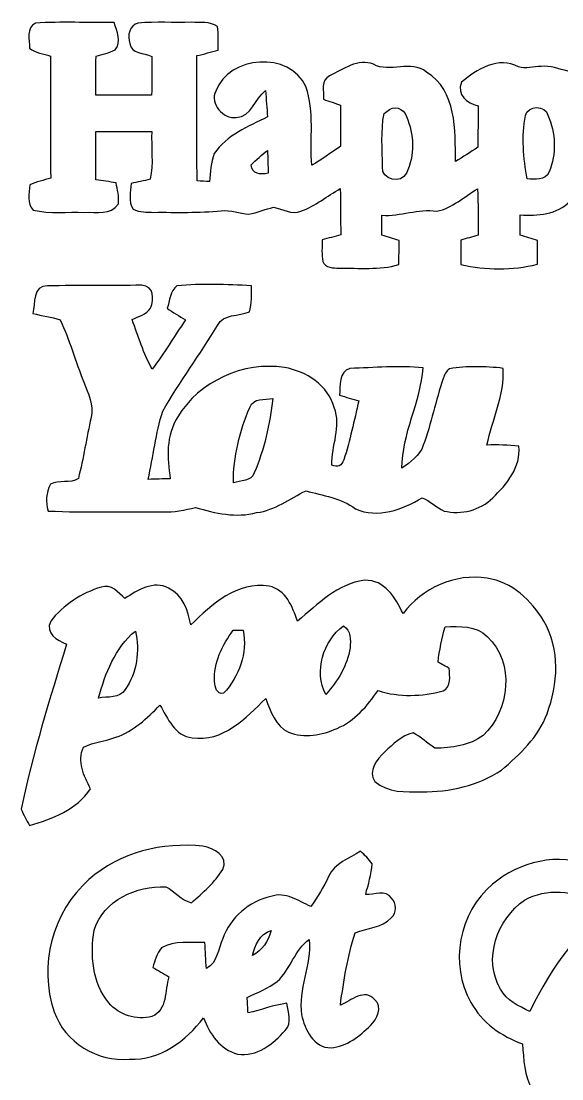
# Model space of a CAD drawing. Header units: centimetres. Extents: x -8.1 to 8.2, y -13.4 to 13.3.
# Drawn here: x -8.09 to -3.45, y 4.25 to 13.32 of the extents above; entities that cross this region are included whole.
import ezdxf

# ---------------------------------------------------------------- set-up
doc = ezdxf.new("R2010")
doc.units = ezdxf.units.CM
doc.header["$MEASUREMENT"] = 0
doc.layers.add('Camada 1', color=7, linetype='Continuous')

msp = doc.modelspace()

# ---------------------------------------------------------------- linework, layer by layer
at = {"layer": 'Camada 1', "color": 156}
for points, knots in [([(-8.01863, 13.09193), (-8.02181, 13.16495), (-8.04932, 13.26444), (-7.96924, 13.30606), (-7.96924, 13.30606), (-7.74488, 13.32264), (-7.5191, 13.30854), (-7.29438, 13.3117), (-7.29438, 13.3117), (-7.27075, 13.23586), (-7.22524, 13.14731), (-7.28627, 13.07641), (-7.28627, 13.07641), (-7.33812, 13.05171), (-7.39422, 13.03867), (-7.44889, 13.02314), (-7.44889, 13.02314), (-7.45137, 12.91166), (-7.45101, 12.80018), (-7.45031, 12.6887), (-7.45031, 12.6887), (-7.29085, 12.68906), (-7.13139, 12.68941), (-6.97194, 12.68835), (-6.97194, 12.68835), (-6.97159, 12.79948), (-6.97123, 12.9106), (-6.97159, 13.02173), (-6.97159, 13.02173), (-7.03579, 13.05207), (-7.14869, 13.04325), (-7.15926, 13.1325), (-7.15926, 13.1325), (-7.18397, 13.19742), (-7.16209, 13.28913), (-7.08766, 13.30783), (-7.08766, 13.30783), (-6.93561, 13.32018), (-6.78285, 13.30959), (-6.63046, 13.31382), (-6.63046, 13.31382), (-6.55567, 13.31101), (-6.47242, 13.3237), (-6.40785, 13.27643), (-6.40785, 13.27643), (-6.39726, 13.21011), (-6.40079, 13.14238), (-6.40079, 13.0757), (-6.40079, 13.0757), (-6.46219, 13.05841), (-6.52356, 13.04219), (-6.58529, 13.02773), (-6.58529, 13.02773), (-6.58176, 12.66965), (-6.58707, 12.31123), (-6.58176, 11.95317), (-6.58176, 11.95317), (-6.54614, 11.95105), (-6.5105, 11.94928), (-6.47488, 11.94716), (-6.47488, 11.94716), (-6.4664, 12.0276), (-6.4657, 12.11121), (-6.43431, 12.18706), (-6.43431, 12.18706), (-6.32953, 12.34828), (-6.14186, 12.41848), (-5.97746, 12.50244), (-5.97746, 12.50244), (-5.98311, 12.57758), (-5.9884, 12.65307), (-5.99617, 12.72822), (-5.99617, 12.72822), (-6.08507, 12.65802), (-6.1154, 12.50173), (-6.24628, 12.49785), (-6.24628, 12.49785), (-6.35881, 12.47916), (-6.47452, 12.61779), (-6.42267, 12.72398), (-6.42267, 12.72398), (-6.30872, 13.02914), (-5.7866, 13.06971), (-5.64868, 12.76173), (-5.64868, 12.76173), (-5.57142, 12.54583), (-5.61764, 12.31123), (-5.59717, 12.08722), (-5.59717, 12.08722), (-5.5132, 12.13696), (-5.43382, 12.19446), (-5.35235, 12.24844), (-5.35235, 12.24844), (-5.35128, 12.36662), (-5.35199, 12.4848), (-5.35057, 12.60298), (-5.35057, 12.60298), (-5.39962, 12.61921), (-5.44865, 12.63614), (-5.49768, 12.65307), (-5.49768, 12.65307), (-5.49275, 12.7208), (-5.5245, 12.81958), (-5.44476, 12.85416), (-5.44476, 12.85416), (-5.33082, 12.91025), (-5.19994, 13.00762), (-5.06871, 12.95364), (-5.06871, 12.95364), (-4.92583, 12.87568), (-4.74802, 12.99703), (-4.61362, 12.88661), (-4.61362, 12.88661), (-4.35609, 12.7261), (-4.36527, 12.38673), (-4.36633, 12.12038), (-4.36633, 12.12038), (-4.30035, 12.15812), (-4.2365, 12.19941), (-4.17405, 12.2428), (-4.17405, 12.2428), (-4.17125, 12.36097), (-4.17194, 12.47916), (-4.17194, 12.59733), (-4.17194, 12.59733), (-4.26685, 12.6185), (-4.35715, 12.69294), (-4.31341, 12.79948), (-4.31341, 12.79948), (-4.18782, 12.91166), (-3.99204, 13.02526), (-3.82588, 12.93177), (-3.82588, 12.93177), (-3.76307, 12.90954), (-3.69569, 12.936), (-3.63078, 12.93529), (-3.63078, 12.93529), (-3.55106, 12.94588), (-3.47661, 12.91025), (-3.40006, 12.89579), (-3.40006, 12.89579), (-3.34963, 12.93565), (-3.31716, 13.01255), (-3.24272, 13.00797), (-3.24272, 13.00797), (-3.08363, 13.01467), (-2.92276, 13.01855), (-2.76542, 12.98927), (-2.76542, 12.98927), (-2.76401, 12.92365), (-2.75731, 12.85733), (-2.76613, 12.79207), (-2.76613, 12.79207), (-2.79964, 12.75679), (-2.8381, 12.72681), (-2.87479, 12.69505), (-2.87479, 12.69505), (-2.84444, 12.56629), (-2.79188, 12.44353), (-2.71463, 12.33557), (-2.71463, 12.33557), (-2.67194, 12.45234), (-2.62042, 12.56876), (-2.60738, 12.6933), (-2.60738, 12.6933), (-2.63031, 12.78678), (-2.71426, 12.90884), (-2.62466, 12.99033), (-2.62466, 12.99033), (-2.47755, 13.02561), (-2.31951, 13.01962), (-2.17134, 12.9928), (-2.17134, 12.9928), (-2.1343, 12.94024), (-2.13959, 12.87391), (-2.13184, 12.81288), (-2.13184, 12.81288), (-2.18439, 12.76385), (-2.25812, 12.72822), (-2.2807, 12.65484), (-2.2807, 12.65484), (-2.39501, 12.33699), (-2.48742, 12.01208), (-2.5982, 11.69281), (-2.5982, 11.69281), (-2.64724, 11.50302), (-2.74038, 11.29629), (-2.94075, 11.22856), (-2.94075, 11.22856), (-3.07374, 11.16329), (-3.30941, 11.22291), (-3.31082, 11.39754), (-3.31082, 11.39754), (-3.32176, 11.48115), (-3.26743, 11.56405), (-3.18628, 11.58627), (-3.18628, 11.58627), (-3.11009, 11.59898), (-3.03354, 11.58063), (-2.95733, 11.57464), (-2.95733, 11.57464), (-2.93441, 11.65683), (-2.87231, 11.74502), (-2.91465, 11.83111), (-2.91465, 11.83111), (-2.98238, 11.9835), (-3.06351, 12.1299), (-3.15419, 12.27032), (-3.15419, 12.27032), (-3.20111, 12.09569), (-3.23497, 11.90025), (-3.38242, 11.77783), (-3.38242, 11.77783), (-3.49496, 11.666), (-3.65972, 11.65013), (-3.81, 11.66177), (-3.81, 11.66177), (-3.80965, 11.60321), (-3.80929, 11.54465), (-3.80929, 11.48608), (-3.80929, 11.48608), (-3.7599, 11.47197), (-3.71052, 11.45681), (-3.66112, 11.44164), (-3.66112, 11.44164), (-3.66148, 11.37355), (-3.66218, 11.30546), (-3.66289, 11.23738), (-3.66289, 11.23738), (-3.87597, 11.18517), (-4.10527, 11.18729), (-4.31906, 11.23526), (-4.31906, 11.23526), (-4.32118, 11.30511), (-4.32118, 11.37496), (-4.3194, 11.44481), (-4.3194, 11.44481), (-4.27002, 11.45893), (-4.22063, 11.47303), (-4.17054, 11.48608), (-4.17054, 11.48608), (-4.17125, 11.61944), (-4.16947, 11.75314), (-4.17547, 11.88613), (-4.17547, 11.88613), (-4.28941, 11.81911), (-4.39313, 11.71892), (-4.52578, 11.69281), (-4.52578, 11.69281), (-4.68524, 11.71963), (-4.83693, 11.6466), (-4.99638, 11.65824), (-4.99638, 11.65824), (-4.99604, 11.60144), (-4.99604, 11.545), (-4.99638, 11.4882), (-4.99638, 11.4882), (-4.94736, 11.47339), (-4.89795, 11.45786), (-4.84893, 11.44198), (-4.84893, 11.44198), (-4.84857, 11.37284), (-4.84964, 11.3037), (-4.8521, 11.23456), (-4.8521, 11.23456), (-5.0186, 11.18729), (-5.19289, 11.20562), (-5.36363, 11.20422), (-5.36363, 11.20422), (-5.41267, 11.20562), (-5.48323, 11.20598), (-5.50298, 11.26207), (-5.50298, 11.26207), (-5.51532, 11.32275), (-5.50932, 11.38519), (-5.50862, 11.44658), (-5.50862, 11.44658), (-5.4557, 11.46139), (-5.40244, 11.47621), (-5.34916, 11.49032), (-5.34916, 11.49032), (-5.35164, 11.62261), (-5.35128, 11.75455), (-5.35374, 11.88684), (-5.35374, 11.88684), (-5.46593, 11.82193), (-5.5693, 11.73973), (-5.69066, 11.69246), (-5.69066, 11.69246), (-5.77037, 11.66106), (-5.84799, 11.71292), (-5.92561, 11.72668), (-5.92561, 11.72668), (-5.99792, 11.71222), (-6.06531, 11.67906), (-6.13833, 11.66777), (-6.13833, 11.66777), (-6.2177, 11.67341), (-6.29425, 11.70552), (-6.37433, 11.69705), (-6.37433, 11.69705), (-6.56624, 11.67659), (-6.75957, 11.68505), (-6.95218, 11.68329), (-6.95218, 11.68329), (-7.0118, 11.68611), (-7.07636, 11.68118), (-7.13034, 11.71151), (-7.13034, 11.71151), (-7.17479, 11.77712), (-7.15222, 11.85826), (-7.14833, 11.93129), (-7.14833, 11.93129), (-7.094, 11.94293), (-7.03896, 11.95317), (-6.98534, 11.96833), (-6.98534, 11.96833), (-6.95466, 12.10098), (-6.97723, 12.24033), (-6.97159, 12.3758), (-6.97159, 12.3758), (-7.13139, 12.37615), (-7.29085, 12.37615), (-7.45067, 12.37615), (-7.45067, 12.37615), (-7.45137, 12.23821), (-7.45101, 12.10027), (-7.45031, 11.96199), (-7.45031, 11.96199), (-7.39281, 11.95351), (-7.33495, 11.94576), (-7.27709, 11.93729), (-7.27709, 11.93729), (-7.26651, 11.87731), (-7.24992, 11.81664), (-7.25735, 11.75526), (-7.25735, 11.75526), (-7.32084, 11.65506), (-7.44855, 11.68893), (-7.54732, 11.68293), (-7.54732, 11.68293), (-7.69408, 11.69), (-7.84436, 11.66671), (-7.98794, 11.70305), (-7.98794, 11.70305), (-8.04474, 11.76055), (-8.02111, 11.84733), (-8.01793, 11.91894), (-8.01793, 11.91894), (-7.96113, 11.94716), (-7.89834, 11.95916), (-7.83766, 11.97574), (-7.83766, 11.97574), (-7.84331, 12.32534), (-7.84014, 12.6746), (-7.83978, 13.02419), (-7.83978, 13.02419), (-7.90046, 13.04254), (-7.96854, 13.05065), (-8.01863, 13.09193)], [0, 0, 0, 0, 0.010989, 0.010989, 0.010989, 0.010989, 0.021978, 0.021978, 0.021978, 0.021978, 0.032967, 0.032967, 0.032967, 0.032967, 0.043956, 0.043956, 0.043956, 0.043956, 0.0549451, 0.0549451, 0.0549451, 0.0549451, 0.0659341, 0.0659341, 0.0659341, 0.0659341, 0.0769231, 0.0769231, 0.0769231, 0.0769231, 0.0879121, 0.0879121, 0.0879121, 0.0879121, 0.0989011, 0.0989011, 0.0989011, 0.0989011, 0.1098901, 0.1098901, 0.1098901, 0.1098901, 0.1208791, 0.1208791, 0.1208791, 0.1208791, 0.1318681, 0.1318681, 0.1318681, 0.1318681, 0.1428571, 0.1428571, 0.1428571, 0.1428571, 0.1538462, 0.1538462, 0.1538462, 0.1538462, 0.1648352, 0.1648352, 0.1648352, 0.1648352, 0.1758242, 0.1758242, 0.1758242, 0.1758242, 0.1868132, 0.1868132, 0.1868132, 0.1868132, 0.1978022, 0.1978022, 0.1978022, 0.1978022, 0.2087912, 0.2087912, 0.2087912, 0.2087912, 0.2197802, 0.2197802, 0.2197802, 0.2197802, 0.2307692, 0.2307692, 0.2307692, 0.2307692, 0.2417582, 0.2417582, 0.2417582, 0.2417582, 0.2527473, 0.2527473, 0.2527473, 0.2527473, 0.2637363, 0.2637363, 0.2637363, 0.2637363, 0.2747253, 0.2747253, 0.2747253, 0.2747253, 0.2857143, 0.2857143, 0.2857143, 0.2857143, 0.2967033, 0.2967033, 0.2967033, 0.2967033, 0.3076923, 0.3076923, 0.3076923, 0.3076923, 0.3186813, 0.3186813, 0.3186813, 0.3186813, 0.3296703, 0.3296703, 0.3296703, 0.3296703, 0.3406593, 0.3406593, 0.3406593, 0.3406593, 0.3516484, 0.3516484, 0.3516484, 0.3516484, 0.3626374, 0.3626374, 0.3626374, 0.3626374, 0.3736264, 0.3736264, 0.3736264, 0.3736264, 0.3846154, 0.3846154, 0.3846154, 0.3846154, 0.3956044, 0.3956044, 0.3956044, 0.3956044, 0.4065934, 0.4065934, 0.4065934, 0.4065934, 0.4175824, 0.4175824, 0.4175824, 0.4175824, 0.4285714, 0.4285714, 0.4285714, 0.4285714, 0.4395604, 0.4395604, 0.4395604, 0.4395604, 0.4505495, 0.4505495, 0.4505495, 0.4505495, 0.4615385, 0.4615385, 0.4615385, 0.4615385, 0.4725275, 0.4725275, 0.4725275, 0.4725275, 0.4835165, 0.4835165, 0.4835165, 0.4835165, 0.4945055, 0.4945055, 0.4945055, 0.4945055, 0.5054945, 0.5054945, 0.5054945, 0.5054945, 0.5164835, 0.5164835, 0.5164835, 0.5164835, 0.5274725, 0.5274725, 0.5274725, 0.5274725, 0.5384615, 0.5384615, 0.5384615, 0.5384615, 0.5494505, 0.5494505, 0.5494505, 0.5494505, 0.5604396, 0.5604396, 0.5604396, 0.5604396, 0.5714286, 0.5714286, 0.5714286, 0.5714286, 0.5824176, 0.5824176, 0.5824176, 0.5824176, 0.5934066, 0.5934066, 0.5934066, 0.5934066, 0.6043956, 0.6043956, 0.6043956, 0.6043956, 0.6153846, 0.6153846, 0.6153846, 0.6153846, 0.6263736, 0.6263736, 0.6263736, 0.6263736, 0.6373626, 0.6373626, 0.6373626, 0.6373626, 0.6483516, 0.6483516, 0.6483516, 0.6483516, 0.6593407, 0.6593407, 0.6593407, 0.6593407, 0.6703297, 0.6703297, 0.6703297, 0.6703297, 0.6813187, 0.6813187, 0.6813187, 0.6813187, 0.6923077, 0.6923077, 0.6923077, 0.6923077, 0.7032967, 0.7032967, 0.7032967, 0.7032967, 0.7142857, 0.7142857, 0.7142857, 0.7142857, 0.7252747, 0.7252747, 0.7252747, 0.7252747, 0.7362637, 0.7362637, 0.7362637, 0.7362637, 0.7472527, 0.7472527, 0.7472527, 0.7472527, 0.7582418, 0.7582418, 0.7582418, 0.7582418, 0.7692308, 0.7692308, 0.7692308, 0.7692308, 0.7802198, 0.7802198, 0.7802198, 0.7802198, 0.7912088, 0.7912088, 0.7912088, 0.7912088, 0.8021978, 0.8021978, 0.8021978, 0.8021978, 0.8131868, 0.8131868, 0.8131868, 0.8131868, 0.8241758, 0.8241758, 0.8241758, 0.8241758, 0.8351648, 0.8351648, 0.8351648, 0.8351648, 0.8461538, 0.8461538, 0.8461538, 0.8461538, 0.8571429, 0.8571429, 0.8571429, 0.8571429, 0.8681319, 0.8681319, 0.8681319, 0.8681319, 0.8791209, 0.8791209, 0.8791209, 0.8791209, 0.8901099, 0.8901099, 0.8901099, 0.8901099, 0.9010989, 0.9010989, 0.9010989, 0.9010989, 0.9120879, 0.9120879, 0.9120879, 0.9120879, 0.9230769, 0.9230769, 0.9230769, 0.9230769, 0.9340659, 0.9340659, 0.9340659, 0.9340659, 0.9450549, 0.9450549, 0.9450549, 0.9450549, 0.956044, 0.956044, 0.956044, 0.956044, 0.967033, 0.967033, 0.967033, 0.967033, 0.978022, 0.978022, 0.978022, 0.978022, 1, 1, 1, 1]), ([(-4.95477, 12.54901), (-4.95477, 12.54901), (-4.95477, 12.54901), (-4.95477, 12.54901), (-4.95477, 12.54901), (-4.95477, 12.54901), (-4.97804, 12.53137), (-4.97804, 12.53137), (-4.97804, 12.53137), (-5.00803, 12.38144), (-4.99109, 12.22551), (-4.99039, 12.07311), (-4.99039, 12.07311), (-5.00732, 11.96199), (-4.82528, 11.92035), (-4.78683, 12.02055), (-4.78683, 12.02055), (-4.71204, 12.168), (-4.72157, 12.35533), (-4.78542, 12.50491), (-4.78542, 12.50491), (-4.80871, 12.57829), (-4.89973, 12.60792), (-4.95477, 12.54901)], [0, 0, 0, 0, 0.1428571, 0.1428571, 0.1428571, 0.1428571, 0.2857143, 0.2857143, 0.2857143, 0.2857143, 0.4285714, 0.4285714, 0.4285714, 0.4285714, 0.5714286, 0.5714286, 0.5714286, 0.5714286, 0.7142857, 0.7142857, 0.7142857, 0.7142857, 1, 1, 1, 1]), ([(-3.76449, 12.51373), (-3.76449, 12.51373), (-3.76449, 12.51373), (-3.76449, 12.51373), (-3.76449, 12.51373), (-3.79976, 12.33451), (-3.78142, 12.14825), (-3.75143, 11.96939), (-3.75143, 11.96939), (-3.68299, 11.97081), (-3.5955, 11.95351), (-3.56129, 12.03113), (-3.56129, 12.03113), (-3.49778, 12.18318), (-3.50378, 12.36698), (-3.57328, 12.51655), (-3.57328, 12.51655), (-3.58985, 12.60615), (-3.74896, 12.60157), (-3.76449, 12.51373)], [0, 0, 0, 0, 0.1666667, 0.1666667, 0.1666667, 0.1666667, 0.3333333, 0.3333333, 0.3333333, 0.3333333, 0.5, 0.5, 0.5, 0.5, 0.6666667, 0.6666667, 0.6666667, 0.6666667, 1, 1, 1, 1]), ([(-6.11857, 12.09075), (-6.11857, 12.09075), (-6.11857, 12.09075), (-6.11857, 12.09075), (-6.11857, 12.09075), (-6.11082, 12.0089), (-6.03849, 12.00608), (-5.97358, 12.01807), (-5.97358, 12.01807), (-5.97322, 12.08369), (-5.975, 12.14966), (-5.97923, 12.21528), (-5.97923, 12.21528), (-6.02684, 12.17507), (-6.07554, 12.1359), (-6.11857, 12.09075)], [0, 0, 0, 0, 0.2, 0.2, 0.2, 0.2, 0.4, 0.4, 0.4, 0.4, 0.6, 0.6, 0.6, 0.6, 1, 1, 1, 1]), ([(-6.75464, 11.05358), (-6.54227, 11.07263), (-6.32741, 11.06628), (-6.1147, 11.05217), (-6.1147, 11.05217), (-6.11433, 10.97773), (-6.11222, 10.90189), (-6.13233, 10.82921), (-6.13233, 10.82921), (-6.2244, 10.78934), (-6.35706, 10.81617), (-6.40785, 10.71209), (-6.40785, 10.71209), (-6.5592, 10.46373), (-6.73099, 10.22772), (-6.87704, 9.97655), (-6.87704, 9.97655), (-6.93666, 9.78675), (-6.95995, 9.58673), (-7.00122, 9.392), (-7.00122, 9.392), (-6.93807, 9.39376), (-6.87528, 9.39587), (-6.81214, 9.39765), (-6.81214, 9.39765), (-6.84106, 9.57544), (-6.84988, 9.76982), (-6.74863, 9.92786), (-6.74863, 9.92786), (-6.56519, 10.23302), (-6.18489, 10.40623), (-5.83352, 10.35226), (-5.83352, 10.35226), (-5.64656, 10.31875), (-5.45818, 10.20022), (-5.40526, 10.00794), (-5.40526, 10.00794), (-5.34246, 9.84497), (-5.42924, 9.68021), (-5.42748, 9.51547), (-5.42748, 9.51547), (-5.37457, 9.49289), (-5.34, 9.50736), (-5.32377, 9.55886), (-5.32377, 9.55886), (-5.26944, 9.72466), (-5.23592, 9.89647), (-5.19394, 10.06581), (-5.19394, 10.06581), (-5.24932, 10.08168), (-5.30506, 10.09791), (-5.3601, 10.11413), (-5.3601, 10.11413), (-5.3541, 10.1928), (-5.36645, 10.3191), (-5.2712, 10.3445), (-5.2712, 10.3445), (-5.06201, 10.35049), (-4.85174, 10.36919), (-4.64255, 10.34979), (-4.64255, 10.34979), (-4.66407, 10.05451), (-4.82494, 9.785), (-4.82423, 9.4876), (-4.82423, 9.4876), (-4.75297, 9.54193), (-4.67077, 9.59484), (-4.64185, 9.6848), (-4.64185, 9.6848), (-4.57341, 9.87248), (-4.53495, 10.06933), (-4.4704, 10.25842), (-4.4704, 10.25842), (-4.46122, 10.29123), (-4.44358, 10.31875), (-4.41783, 10.34062), (-4.41783, 10.34062), (-4.26578, 10.36672), (-4.10986, 10.36214), (-3.9571, 10.34485), (-3.9571, 10.34485), (-3.94158, 10.11625), (-4.05095, 9.90564), (-4.09504, 9.68622), (-4.09504, 9.68622), (-4.00437, 9.68974), (-3.91337, 9.68691), (-3.82269, 9.67634), (-3.82269, 9.67634), (-3.80012, 9.49783), (-3.9264, 9.34966), (-4.04566, 9.23325), (-4.04566, 9.23325), (-4.15361, 9.12494), (-4.31587, 9.0865), (-4.46298, 9.12071), (-4.46298, 9.12071), (-4.53107, 9.14964), (-4.58187, 9.20926), (-4.65137, 9.23395), (-4.65137, 9.23395), (-4.81999, 9.13411), (-5.03273, 9.05403), (-5.22323, 9.13906), (-5.22323, 9.13906), (-5.3467, 9.2329), (-5.50192, 9.25407), (-5.64761, 9.29393), (-5.64761, 9.29393), (-5.78696, 9.22796), (-5.91361, 9.12741), (-6.0713, 9.1066), (-6.0713, 9.1066), (-6.24699, 9.06004), (-6.42584, 9.0999), (-6.59482, 9.1514), (-6.59482, 9.1514), (-6.68796, 9.13095), (-6.78144, 9.10801), (-6.8774, 9.11295), (-6.8774, 9.11295), (-7.20514, 9.11789), (-7.53321, 9.10624), (-7.86095, 9.12036), (-7.86095, 9.12036), (-7.88034, 9.19762), (-7.88, 9.27911), (-7.84083, 9.35037), (-7.84083, 9.35037), (-7.76851, 9.39376), (-7.67009, 9.35143), (-7.60095, 9.40082), (-7.60095, 9.40082), (-7.5558, 9.57333), (-7.53075, 9.75042), (-7.49123, 9.92434), (-7.49123, 9.92434), (-7.46337, 10.03018), (-7.5191, 10.12966), (-7.55368, 10.22597), (-7.55368, 10.22597), (-7.62528, 10.40341), (-7.67679, 10.58827), (-7.75582, 10.76219), (-7.75582, 10.76219), (-7.83237, 10.78582), (-7.91245, 10.7957), (-7.99006, 10.81511), (-7.99006, 10.81511), (-7.97242, 10.90259), (-7.99394, 11.0564), (-7.86553, 11.05252), (-7.86553, 11.05252), (-7.59566, 11.05781), (-7.32542, 11.05358), (-7.0559, 11.05817), (-7.0559, 11.05817), (-6.94901, 11.0497), (-6.95147, 10.93927), (-6.98076, 10.86167), (-6.98076, 10.86167), (-7.01569, 10.80593), (-7.08518, 10.79217), (-7.13916, 10.76254), (-7.13916, 10.76254), (-7.08659, 10.61896), (-7.04215, 10.4715), (-6.96736, 10.33744), (-6.96736, 10.33744), (-6.86469, 10.47326), (-6.77721, 10.61966), (-6.6816, 10.76042), (-6.6816, 10.76042), (-6.73522, 10.79252), (-6.78814, 10.82533), (-6.84001, 10.8599), (-6.84001, 10.8599), (-6.81496, 10.92481), (-6.81389, 11.00807), (-6.75464, 11.05358)], [0, 0, 0, 0, 0.0217391, 0.0217391, 0.0217391, 0.0217391, 0.0434783, 0.0434783, 0.0434783, 0.0434783, 0.0652174, 0.0652174, 0.0652174, 0.0652174, 0.0869565, 0.0869565, 0.0869565, 0.0869565, 0.1086957, 0.1086957, 0.1086957, 0.1086957, 0.1304348, 0.1304348, 0.1304348, 0.1304348, 0.1521739, 0.1521739, 0.1521739, 0.1521739, 0.173913, 0.173913, 0.173913, 0.173913, 0.1956522, 0.1956522, 0.1956522, 0.1956522, 0.2173913, 0.2173913, 0.2173913, 0.2173913, 0.2391304, 0.2391304, 0.2391304, 0.2391304, 0.2608696, 0.2608696, 0.2608696, 0.2608696, 0.2826087, 0.2826087, 0.2826087, 0.2826087, 0.3043478, 0.3043478, 0.3043478, 0.3043478, 0.326087, 0.326087, 0.326087, 0.326087, 0.3478261, 0.3478261, 0.3478261, 0.3478261, 0.3695652, 0.3695652, 0.3695652, 0.3695652, 0.3913043, 0.3913043, 0.3913043, 0.3913043, 0.4130435, 0.4130435, 0.4130435, 0.4130435, 0.4347826, 0.4347826, 0.4347826, 0.4347826, 0.4565217, 0.4565217, 0.4565217, 0.4565217, 0.4782609, 0.4782609, 0.4782609, 0.4782609, 0.5, 0.5, 0.5, 0.5, 0.5217391, 0.5217391, 0.5217391, 0.5217391, 0.5434783, 0.5434783, 0.5434783, 0.5434783, 0.5652174, 0.5652174, 0.5652174, 0.5652174, 0.5869565, 0.5869565, 0.5869565, 0.5869565, 0.6086957, 0.6086957, 0.6086957, 0.6086957, 0.6304348, 0.6304348, 0.6304348, 0.6304348, 0.6521739, 0.6521739, 0.6521739, 0.6521739, 0.673913, 0.673913, 0.673913, 0.673913, 0.6956522, 0.6956522, 0.6956522, 0.6956522, 0.7173913, 0.7173913, 0.7173913, 0.7173913, 0.7391304, 0.7391304, 0.7391304, 0.7391304, 0.7608696, 0.7608696, 0.7608696, 0.7608696, 0.7826087, 0.7826087, 0.7826087, 0.7826087, 0.8043478, 0.8043478, 0.8043478, 0.8043478, 0.826087, 0.826087, 0.826087, 0.826087, 0.8478261, 0.8478261, 0.8478261, 0.8478261, 0.8695652, 0.8695652, 0.8695652, 0.8695652, 0.8913043, 0.8913043, 0.8913043, 0.8913043, 0.9130435, 0.9130435, 0.9130435, 0.9130435, 0.9347826, 0.9347826, 0.9347826, 0.9347826, 0.9565217, 0.9565217, 0.9565217, 0.9565217, 1, 1, 1, 1]), ([(-6.12985, 10.00936), (-6.12985, 10.00936), (-6.12985, 10.00936), (-6.12985, 10.00936), (-6.12985, 10.00936), (-6.21595, 9.80581), (-6.27274, 9.58355), (-6.27097, 9.3613), (-6.27097, 9.3613), (-6.20959, 9.38318), (-6.11786, 9.37365), (-6.09141, 9.44738), (-6.09141, 9.44738), (-6.00604, 9.64917), (-5.95665, 9.86719), (-5.93266, 10.08486), (-5.93266, 10.08486), (-6.00216, 10.07463), (-6.10093, 10.09368), (-6.12985, 10.00936)], [0, 0, 0, 0, 0.1666667, 0.1666667, 0.1666667, 0.1666667, 0.3333333, 0.3333333, 0.3333333, 0.3333333, 0.5, 0.5, 0.5, 0.5, 0.6666667, 0.6666667, 0.6666667, 0.6666667, 1, 1, 1, 1]), ([(-5.71958, 8.17633), (-5.54848, 8.3199), (-5.37739, 8.49841), (-5.14456, 8.52628), (-5.14456, 8.52628), (-4.97346, 8.53298), (-4.8789, 8.37459), (-4.81471, 8.24018), (-4.81471, 8.24018), (-4.65172, 8.45996), (-4.36703, 8.58801), (-4.09468, 8.54392), (-4.09468, 8.54392), (-3.8816, 8.51393), (-3.71264, 8.35377), (-3.60644, 8.17527), (-3.60644, 8.17527), (-3.46428, 7.93537), (-3.48438, 7.63269), (-3.57998, 7.38011), (-3.57998, 7.38011), (-3.65337, 7.18149), (-3.81316, 7.03297), (-3.9698, 6.89856), (-3.9698, 6.89856), (-4.16984, 6.7638), (-4.41678, 6.70772), (-4.65596, 6.71159), (-4.65596, 6.71159), (-4.79248, 6.70984), (-4.94629, 6.70207), (-5.056, 6.79908), (-5.056, 6.79908), (-5.12304, 6.89222), (-5.03555, 6.98816), (-4.97275, 7.05379), (-4.97275, 7.05379), (-4.90185, 7.12011), (-4.82635, 7.19349), (-4.72968, 7.21713), (-4.72968, 7.21713), (-4.66124, 7.18255), (-4.60798, 7.12611), (-4.54271, 7.08659), (-4.54271, 7.08659), (-4.39914, 7.08342), (-4.24673, 7.11022), (-4.1275, 7.19454), (-4.1275, 7.19454), (-3.90102, 7.40798), (-3.85234, 7.82072), (-4.09222, 8.04298), (-4.09222, 8.04298), (-4.18747, 8.14034), (-4.32964, 8.13082), (-4.45416, 8.12729), (-4.45416, 8.12729), (-4.48274, 8.02816), (-4.50215, 7.92656), (-4.5152, 7.82425), (-4.5152, 7.82425), (-4.49121, 7.81085), (-4.44324, 7.7844), (-4.41888, 7.77098), (-4.41888, 7.77098), (-4.41607, 7.70573), (-4.39878, 7.6133), (-4.47004, 7.57765), (-4.47004, 7.57765), (-4.65208, 7.52934), (-4.84893, 7.52122), (-5.02954, 7.57943), (-5.02954, 7.57943), (-5.12268, 7.44926), (-5.22851, 7.31697), (-5.38127, 7.25523), (-5.38127, 7.25523), (-5.50932, 7.19771), (-5.66384, 7.16633), (-5.7979, 7.22312), (-5.7979, 7.22312), (-5.91219, 7.27674), (-5.94959, 7.40409), (-5.99369, 7.51134), (-5.99369, 7.51134), (-6.16126, 7.34413), (-6.3641, 7.13386), (-6.62374, 7.17515), (-6.62374, 7.17515), (-6.77545, 7.18855), (-6.83224, 7.34342), (-6.90174, 7.45489), (-6.90174, 7.45489), (-7.01075, 7.34342), (-7.12823, 7.23018), (-7.2792, 7.17973), (-7.2792, 7.17973), (-7.36952, 7.1448), (-7.46901, 7.1388), (-7.55543, 7.09471), (-7.55543, 7.09471), (-7.61612, 6.96841), (-7.55156, 6.85058), (-7.49723, 6.73734), (-7.49723, 6.73734), (-7.61152, 6.5592), (-7.82496, 6.47912), (-8.01934, 6.42196), (-8.01934, 6.42196), (-8.04474, 6.46852), (-8.07261, 6.51403), (-8.09166, 6.56342), (-8.09166, 6.56342), (-7.99112, 7.04215), (-7.84613, 7.51028), (-7.70183, 7.97736), (-7.70183, 7.97736), (-7.78369, 8.01299), (-7.8874, 8.06979), (-7.83836, 8.17633), (-7.83836, 8.17633), (-7.73041, 8.31461), (-7.57237, 8.41798), (-7.40445, 8.46737), (-7.40445, 8.46737), (-7.31838, 8.49876), (-7.2584, 8.41974), (-7.2016, 8.37035), (-7.2016, 8.37035), (-7.09365, 8.43915), (-6.95537, 8.52981), (-6.82625, 8.45749), (-6.82625, 8.45749), (-6.70207, 8.40245), (-6.66114, 8.26487), (-6.63539, 8.14317), (-6.63539, 8.14317), (-6.45795, 8.31956), (-6.235, 8.52064), (-5.96477, 8.47583), (-5.96477, 8.47583), (-5.81907, 8.44761), (-5.76474, 8.29839), (-5.71958, 8.17633)], [0, 0, 0, 0, 0.027027, 0.027027, 0.027027, 0.027027, 0.0540541, 0.0540541, 0.0540541, 0.0540541, 0.0810811, 0.0810811, 0.0810811, 0.0810811, 0.1081081, 0.1081081, 0.1081081, 0.1081081, 0.1351351, 0.1351351, 0.1351351, 0.1351351, 0.1621622, 0.1621622, 0.1621622, 0.1621622, 0.1891892, 0.1891892, 0.1891892, 0.1891892, 0.2162162, 0.2162162, 0.2162162, 0.2162162, 0.2432432, 0.2432432, 0.2432432, 0.2432432, 0.2702703, 0.2702703, 0.2702703, 0.2702703, 0.2972973, 0.2972973, 0.2972973, 0.2972973, 0.3243243, 0.3243243, 0.3243243, 0.3243243, 0.3513514, 0.3513514, 0.3513514, 0.3513514, 0.3783784, 0.3783784, 0.3783784, 0.3783784, 0.4054054, 0.4054054, 0.4054054, 0.4054054, 0.4324324, 0.4324324, 0.4324324, 0.4324324, 0.4594595, 0.4594595, 0.4594595, 0.4594595, 0.4864865, 0.4864865, 0.4864865, 0.4864865, 0.5135135, 0.5135135, 0.5135135, 0.5135135, 0.5405405, 0.5405405, 0.5405405, 0.5405405, 0.5675676, 0.5675676, 0.5675676, 0.5675676, 0.5945946, 0.5945946, 0.5945946, 0.5945946, 0.6216216, 0.6216216, 0.6216216, 0.6216216, 0.6486486, 0.6486486, 0.6486486, 0.6486486, 0.6756757, 0.6756757, 0.6756757, 0.6756757, 0.7027027, 0.7027027, 0.7027027, 0.7027027, 0.7297297, 0.7297297, 0.7297297, 0.7297297, 0.7567568, 0.7567568, 0.7567568, 0.7567568, 0.7837838, 0.7837838, 0.7837838, 0.7837838, 0.8108108, 0.8108108, 0.8108108, 0.8108108, 0.8378378, 0.8378378, 0.8378378, 0.8378378, 0.8648649, 0.8648649, 0.8648649, 0.8648649, 0.8918919, 0.8918919, 0.8918919, 0.8918919, 0.9189189, 0.9189189, 0.9189189, 0.9189189, 0.9459459, 0.9459459, 0.9459459, 0.9459459, 1, 1, 1, 1]), ([(-7.42809, 7.51557), (-7.42809, 7.51557), (-7.42809, 7.51557), (-7.42809, 7.51557), (-7.42809, 7.51557), (-7.35117, 7.53145), (-7.24605, 7.50817), (-7.19878, 7.58825), (-7.19878, 7.58825), (-7.09965, 7.73324), (-7.07002, 7.92091), (-7.112, 8.09096), (-7.112, 8.09096), (-7.28591, 7.94596), (-7.36952, 7.72759), (-7.42809, 7.51557)], [0, 0, 0, 0, 0.2, 0.2, 0.2, 0.2, 0.4, 0.4, 0.4, 0.4, 0.6, 0.6, 0.6, 0.6, 1, 1, 1, 1]), ([(-6.27203, 8.09766), (-6.27203, 8.09766), (-6.27203, 8.09766), (-6.27203, 8.09766), (-6.27203, 8.09766), (-6.3641, 7.96995), (-6.44489, 7.81931), (-6.43183, 7.65668), (-6.43183, 7.65668), (-6.42584, 7.60976), (-6.41809, 7.5445), (-6.35423, 7.55719), (-6.35423, 7.55719), (-6.21982, 7.70008), (-6.14997, 7.90257), (-6.1863, 8.09766), (-6.1863, 8.09766), (-6.20783, 8.09766), (-6.25052, 8.09766), (-6.27203, 8.09766)], [0, 0, 0, 0, 0.1666667, 0.1666667, 0.1666667, 0.1666667, 0.3333333, 0.3333333, 0.3333333, 0.3333333, 0.5, 0.5, 0.5, 0.5, 0.6666667, 0.6666667, 0.6666667, 0.6666667, 1, 1, 1, 1]), ([(-5.47687, 7.54768), (-5.47687, 7.54768), (-5.47687, 7.54768), (-5.47687, 7.54768), (-5.47687, 7.54768), (-5.37632, 7.66022), (-5.29237, 7.79463), (-5.27015, 7.94667), (-5.27015, 7.94667), (-5.26308, 8.01334), (-5.26026, 8.0966), (-5.32729, 8.13469), (-5.32729, 8.13469), (-5.4998, 8.0077), (-5.58305, 7.741), (-5.47687, 7.54768)], [0, 0, 0, 0, 0.2, 0.2, 0.2, 0.2, 0.4, 0.4, 0.4, 0.4, 0.6, 0.6, 0.6, 0.6, 1, 1, 1, 1]), ([(-7.50958, 5.95877), (-7.24712, 6.19441), (-6.8767, 6.28227), (-6.53167, 6.24416), (-6.53167, 6.24416), (-6.44065, 6.23147), (-6.30485, 6.15456), (-6.36269, 6.0459), (-6.36269, 6.0459), (-6.43042, 5.93407), (-6.53133, 5.84412), (-6.63046, 5.76014), (-6.63046, 5.76014), (-6.71971, 5.77814), (-6.77333, 5.85716), (-6.85058, 5.89704), (-6.85058, 5.89704), (-7.10352, 5.90761), (-7.38363, 5.78202), (-7.46441, 5.52555), (-7.46441, 5.52555), (-7.50076, 5.31459), (-7.48276, 5.07152), (-7.33953, 4.90114), (-7.33953, 4.90114), (-7.25134, 4.79495), (-7.10211, 4.75192), (-6.96948, 4.7833), (-6.96948, 4.7833), (-6.83541, 4.83588), (-6.86011, 5.00979), (-6.82483, 5.12444), (-6.82483, 5.12444), (-6.87069, 5.15126), (-6.9169, 5.17806), (-6.96241, 5.20522), (-6.96241, 5.20522), (-6.94124, 5.26204), (-6.92962, 5.32553), (-6.88764, 5.37174), (-6.88764, 5.37174), (-6.77615, 5.43913), (-6.63857, 5.41513), (-6.5144, 5.4176), (-6.5144, 5.4176), (-6.51121, 5.34317), (-6.5084, 5.26873), (-6.50134, 5.19465), (-6.50134, 5.19465), (-6.40715, 5.24686), (-6.40257, 5.36363), (-6.36164, 5.45182), (-6.36164, 5.45182), (-6.29778, 5.6335), (-6.13587, 5.7732), (-5.94818, 5.81306), (-5.94818, 5.81306), (-5.82612, 5.85857), (-5.71358, 5.77461), (-5.60634, 5.72805), (-5.60634, 5.72805), (-5.54567, 5.80777), (-5.49697, 5.89526), (-5.45358, 5.98523), (-5.45358, 5.98523), (-5.40278, 6.09811), (-5.27685, 6.14045), (-5.17913, 6.20148), (-5.17913, 6.20148), (-5.14456, 6.16654), (-5.10786, 6.13339), (-5.07929, 6.09282), (-5.07929, 6.09282), (-5.08528, 6.00357), (-5.11386, 5.9175), (-5.13574, 5.83106), (-5.13574, 5.83106), (-5.06341, 5.824), (-4.96288, 5.87516), (-4.91455, 5.79966), (-4.91455, 5.79966), (-4.86798, 5.75663), (-4.86657, 5.6716), (-4.91701, 5.63104), (-4.91701, 5.63104), (-4.99674, 5.54389), (-5.12304, 5.54355), (-5.22605, 5.50262), (-5.22605, 5.50262), (-5.29166, 5.30119), (-5.32341, 5.09057), (-5.35305, 4.88138), (-5.35305, 4.88138), (-5.26379, 4.91737), (-5.14173, 5.03132), (-5.0567, 4.92653), (-5.0567, 4.92653), (-4.98439, 4.8655), (-5.04048, 4.76179), (-5.0934, 4.70746), (-5.0934, 4.70746), (-5.18688, 4.61715), (-5.29731, 4.52402), (-5.43277, 4.5152), (-5.43277, 4.5152), (-5.58236, 4.51238), (-5.65784, 4.67395), (-5.68642, 4.79848), (-5.68642, 4.79848), (-5.71782, 5.01685), (-5.59929, 5.22427), (-5.61939, 5.44371), (-5.61939, 5.44371), (-5.74922, 5.35586), (-5.77885, 5.18617), (-5.89385, 5.08494), (-5.89385, 5.08494), (-5.9711, 5.02355), (-6.0646, 4.98897), (-6.15244, 4.947), (-6.15244, 4.947), (-6.15068, 4.91418), (-6.1468, 4.84823), (-6.14503, 4.81541), (-6.14503, 4.81541), (-6.03215, 4.83763), (-5.92561, 4.88385), (-5.81096, 4.89725), (-5.81096, 4.89725), (-5.80073, 4.8207), (-5.76297, 4.72827), (-5.82753, 4.66407), (-5.82753, 4.66407), (-5.92666, 4.54766), (-6.07201, 4.43511), (-6.23429, 4.46122), (-6.23429, 4.46122), (-6.38386, 4.49862), (-6.47559, 4.63549), (-6.52604, 4.77202), (-6.52604, 4.77202), (-6.67773, 4.57412), (-6.89997, 4.40689), (-7.16104, 4.41678), (-7.16104, 4.41678), (-7.43691, 4.39208), (-7.71666, 4.5614), (-7.80873, 4.82494), (-7.80873, 4.82494), (-7.94419, 5.21687), (-7.82284, 5.68501), (-7.50958, 5.95877)], [0, 0, 0, 0, 0.025641, 0.025641, 0.025641, 0.025641, 0.0512821, 0.0512821, 0.0512821, 0.0512821, 0.0769231, 0.0769231, 0.0769231, 0.0769231, 0.1025641, 0.1025641, 0.1025641, 0.1025641, 0.1282051, 0.1282051, 0.1282051, 0.1282051, 0.1538462, 0.1538462, 0.1538462, 0.1538462, 0.1794872, 0.1794872, 0.1794872, 0.1794872, 0.2051282, 0.2051282, 0.2051282, 0.2051282, 0.2307692, 0.2307692, 0.2307692, 0.2307692, 0.2564103, 0.2564103, 0.2564103, 0.2564103, 0.2820513, 0.2820513, 0.2820513, 0.2820513, 0.3076923, 0.3076923, 0.3076923, 0.3076923, 0.3333333, 0.3333333, 0.3333333, 0.3333333, 0.3589744, 0.3589744, 0.3589744, 0.3589744, 0.3846154, 0.3846154, 0.3846154, 0.3846154, 0.4102564, 0.4102564, 0.4102564, 0.4102564, 0.4358974, 0.4358974, 0.4358974, 0.4358974, 0.4615385, 0.4615385, 0.4615385, 0.4615385, 0.4871795, 0.4871795, 0.4871795, 0.4871795, 0.5128205, 0.5128205, 0.5128205, 0.5128205, 0.5384615, 0.5384615, 0.5384615, 0.5384615, 0.5641026, 0.5641026, 0.5641026, 0.5641026, 0.5897436, 0.5897436, 0.5897436, 0.5897436, 0.6153846, 0.6153846, 0.6153846, 0.6153846, 0.6410256, 0.6410256, 0.6410256, 0.6410256, 0.6666667, 0.6666667, 0.6666667, 0.6666667, 0.6923077, 0.6923077, 0.6923077, 0.6923077, 0.7179487, 0.7179487, 0.7179487, 0.7179487, 0.7435897, 0.7435897, 0.7435897, 0.7435897, 0.7692308, 0.7692308, 0.7692308, 0.7692308, 0.7948718, 0.7948718, 0.7948718, 0.7948718, 0.8205128, 0.8205128, 0.8205128, 0.8205128, 0.8461538, 0.8461538, 0.8461538, 0.8461538, 0.8717949, 0.8717949, 0.8717949, 0.8717949, 0.8974359, 0.8974359, 0.8974359, 0.8974359, 0.9230769, 0.9230769, 0.9230769, 0.9230769, 0.9487179, 0.9487179, 0.9487179, 0.9487179, 1, 1, 1, 1]), ([(-4.04671, 5.91784), (-3.81881, 6.11928), (-3.48051, 6.1863), (-3.19405, 6.08295), (-3.19405, 6.08295), (-3.13265, 6.05437), (-3.05223, 6.03637), (-3.02401, 5.96723), (-3.02401, 5.96723), (-3.06634, 5.89774), (-3.11538, 5.83282), (-3.1623, 5.76684), (-3.1623, 5.76684), (-3.34785, 5.8621), (-3.58598, 5.88926), (-3.77225, 5.78238), (-3.77225, 5.78238), (-4.00685, 5.62115), (-4.13349, 5.27473), (-3.97756, 5.01826), (-3.97756, 5.01826), (-3.92852, 4.91878), (-3.82128, 4.87432), (-3.72779, 4.82706), (-3.72779, 4.82706), (-3.54188, 5.20206), (-3.30022, 5.57847), (-2.91429, 5.77144), (-2.91429, 5.77144), (-2.78799, 5.84799), (-2.59644, 5.89667), (-2.48496, 5.77003), (-2.48496, 5.77003), (-2.38195, 5.67372), (-2.42746, 5.52131), (-2.40595, 5.3975), (-2.40595, 5.3975), (-2.37949, 5.20664), (-2.46238, 5.02496), (-2.53858, 4.85493), (-2.53858, 4.85493), (-2.47721, 4.82776), (-2.42005, 4.79036), (-2.35513, 4.77237), (-2.35513, 4.77237), (-2.26272, 4.76179), (-2.15723, 4.79142), (-2.07715, 4.73075), (-2.07715, 4.73075), (-1.9759, 4.64007), (-2.03553, 4.49721), (-2.04045, 4.38255), (-2.04045, 4.38255), (-1.93533, 4.44923), (-1.84643, 4.53672), (-1.75401, 4.61926), (-1.75401, 4.61926), (-1.70215, 4.53143), (-1.60901, 4.41006), (-1.70249, 4.31623), (-1.70249, 4.31623), (-1.82738, 4.19311), (-1.96179, 4.07528), (-2.11701, 3.99204), (-2.11701, 3.99204), (-2.24895, 3.91759), (-2.44086, 3.93946), (-2.52448, 4.07492), (-2.52448, 4.07492), (-2.54494, 4.19488), (-2.43521, 4.28625), (-2.40875, 4.39773), (-2.40875, 4.39773), (-2.53929, 4.34304), (-2.6229, 4.22521), (-2.71463, 4.12326), (-2.71463, 4.12326), (-2.74214, 4.09115), (-2.78024, 4.06505), (-2.82363, 4.06364), (-2.82363, 4.06364), (-2.90476, 4.0393), (-2.92381, 4.1409), (-2.96228, 4.18889), (-2.96228, 4.18889), (-3.08609, 4.08905), (-3.22367, 3.99026), (-3.38771, 3.97722), (-3.38771, 3.97722), (-3.51542, 3.97615), (-3.64313, 4.04636), (-3.70733, 4.15748), (-3.70733, 4.15748), (-3.77718, 4.27496), (-3.78071, 4.41607), (-3.78953, 4.54837), (-3.78953, 4.54837), (-3.97157, 4.61398), (-4.13948, 4.73216), (-4.23298, 4.90466), (-4.23298, 4.90466), (-4.42066, 5.22851), (-4.33492, 5.68042), (-4.04671, 5.91784)], [0, 0, 0, 0, 0.037037, 0.037037, 0.037037, 0.037037, 0.0740741, 0.0740741, 0.0740741, 0.0740741, 0.1111111, 0.1111111, 0.1111111, 0.1111111, 0.1481481, 0.1481481, 0.1481481, 0.1481481, 0.1851852, 0.1851852, 0.1851852, 0.1851852, 0.2222222, 0.2222222, 0.2222222, 0.2222222, 0.2592593, 0.2592593, 0.2592593, 0.2592593, 0.2962963, 0.2962963, 0.2962963, 0.2962963, 0.3333333, 0.3333333, 0.3333333, 0.3333333, 0.3703704, 0.3703704, 0.3703704, 0.3703704, 0.4074074, 0.4074074, 0.4074074, 0.4074074, 0.4444444, 0.4444444, 0.4444444, 0.4444444, 0.4814815, 0.4814815, 0.4814815, 0.4814815, 0.5185185, 0.5185185, 0.5185185, 0.5185185, 0.5555556, 0.5555556, 0.5555556, 0.5555556, 0.5925926, 0.5925926, 0.5925926, 0.5925926, 0.6296296, 0.6296296, 0.6296296, 0.6296296, 0.6666667, 0.6666667, 0.6666667, 0.6666667, 0.7037037, 0.7037037, 0.7037037, 0.7037037, 0.7407407, 0.7407407, 0.7407407, 0.7407407, 0.7777778, 0.7777778, 0.7777778, 0.7777778, 0.8148148, 0.8148148, 0.8148148, 0.8148148, 0.8518519, 0.8518519, 0.8518519, 0.8518519, 0.8888889, 0.8888889, 0.8888889, 0.8888889, 0.9259259, 0.9259259, 0.9259259, 0.9259259, 1, 1, 1, 1]), ([(-6.10658, 5.30577), (-6.10658, 5.30577), (-6.10658, 5.30577), (-6.10658, 5.30577), (-6.10658, 5.30577), (-6.0265, 5.35445), (-5.96793, 5.42783), (-5.94783, 5.52062), (-5.94783, 5.52062), (-6.0466, 5.49168), (-6.08436, 5.39643), (-6.10658, 5.30577)], [0, 0, 0, 0, 0.25, 0.25, 0.25, 0.25, 0.5, 0.5, 0.5, 0.5, 1, 1, 1, 1])]:
    msp.add_open_spline(points, degree=3, knots=knots, dxfattribs=at)

doc.saveas('drawing.dxf')
